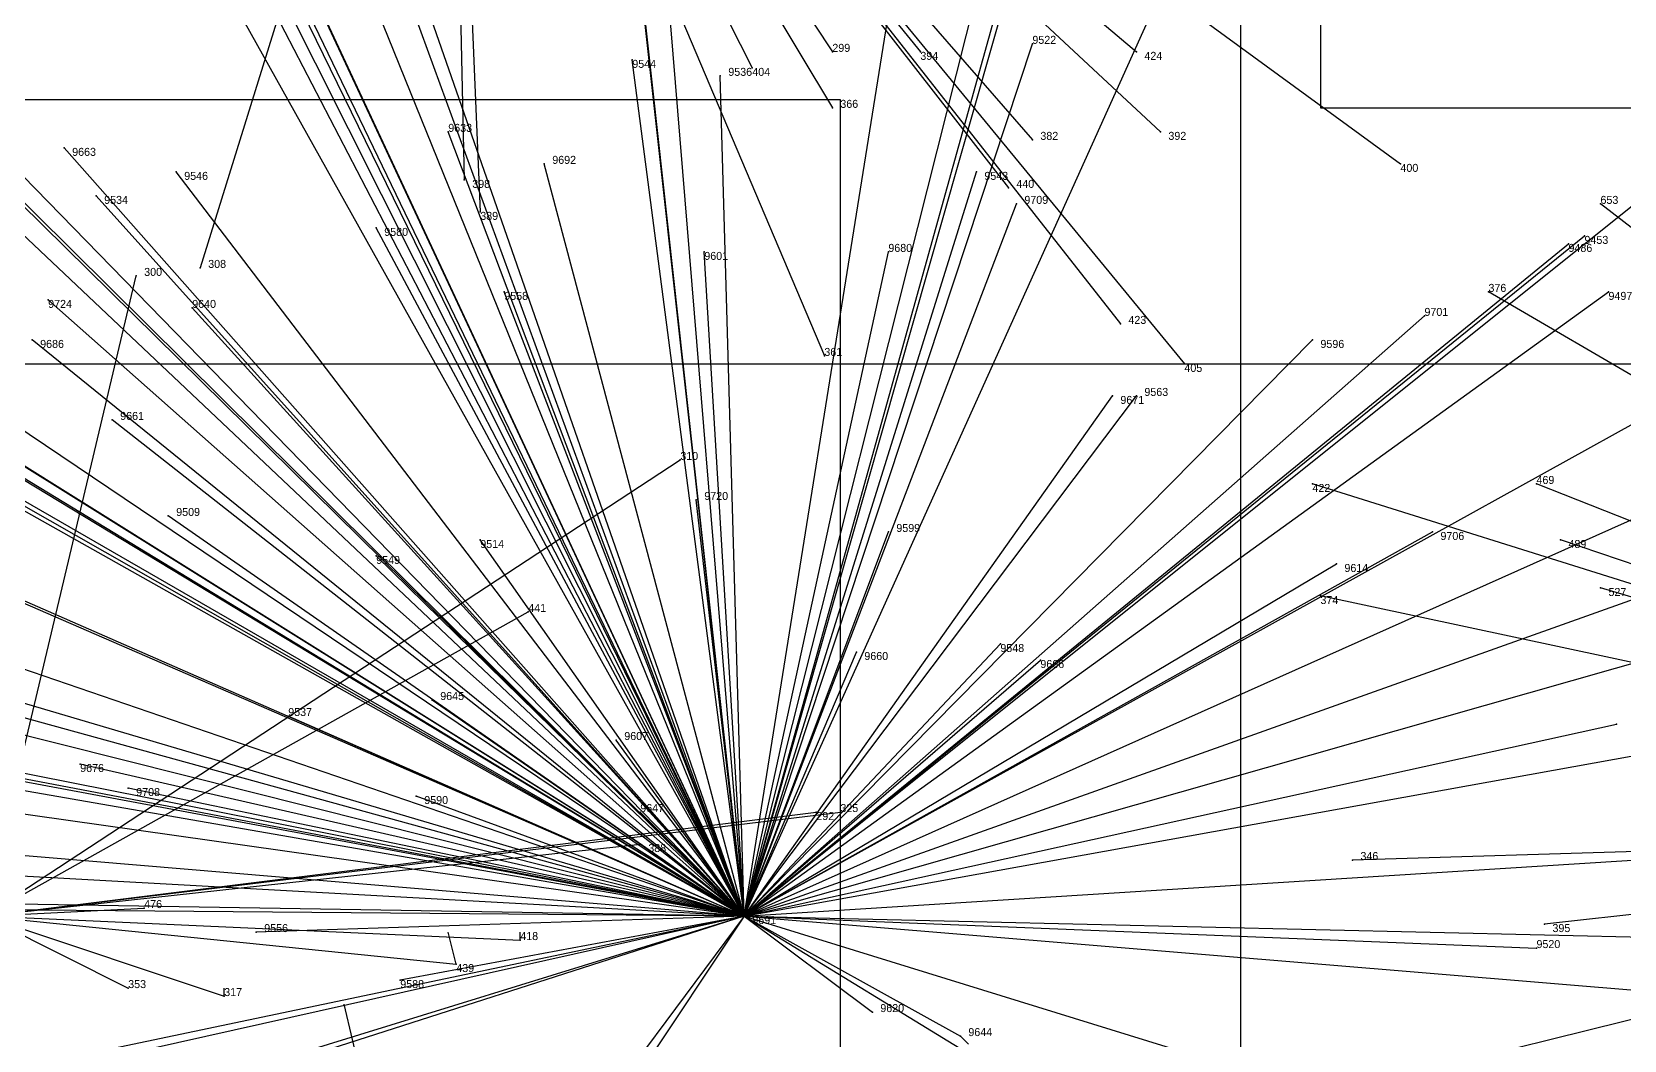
# Model space of a CAD drawing. Extents: x -0.07 to 1.1, y -0.07 to 1.1.
# Drawn here: x 0.315 to 0.514, y 0.1005 to 0.2265 of the extents above; entities that cross this region are included whole.
import ezdxf

# ---------------------------------------------------------------- set-up
doc = ezdxf.new("R2010")
doc.units = 0
for name, color, linetype in [('Clients', 3, 'CONTINUOUS'), ('Facilities', 3, 'CONTINUOUS'), ('Facilities_lines', 3, 'CONTINUOUS'), ('Min_max_boxes', 1, 'CONTINUOUS'), ('Normals', 1, 'CONTINUOUS'), ('Source_points', 5, 'CONTINUOUS'), ('Text', 3, 'CONTINUOUS')]:
    doc.layers.add(name, color=color, linetype=linetype)

msp = doc.modelspace()

# ---------------------------------------------------------------- linework, layer by layer
at = {"layer": 'Clients', "color": 5}
for p in [(0.44, 0.225, 1), (0.39, 0.223, 1), (0.415, 0.224), (0.426, 0.224), (0.453, 0.224), (0.401, 0.221, 1), (0.405, 0.222), (0.415, 0.217), (0.367, 0.214, 1), (0.44, 0.213), (0.456, 0.214), (0.319, 0.212, 1), (0.333, 0.209, 1), (0.379, 0.21, 1), (0.433, 0.209, 1), (0.486, 0.21), (0.369, 0.208), (0.437, 0.207), (0.323, 0.206, 1), (0.438, 0.205, 1), (0.511, 0.205), (0.371, 0.204), (0.358, 0.202, 1), (0.509, 0.201, 1), (0.399, 0.199, 1), (0.422, 0.199, 1), (0.507, 0.2, 1), (0.328, 0.196), (0.336, 0.197), (0.374, 0.194, 1), (0.497, 0.194), (0.512, 0.194, 1), (0.317, 0.193, 1), (0.335, 0.192, 1), (0.451, 0.19), (0.489, 0.191, 1), (0.315, 0.188, 1), (0.475, 0.188, 1), (0.414, 0.186), (0.459, 0.185), (0.45, 0.181, 1), (0.453, 0.181, 1), (0.325, 0.178, 1), (0.396, 0.173), (0.475, 0.17), (0.503, 0.17), (0.398, 0.168, 1), (0.332, 0.166, 1), (0.422, 0.164, 1), (0.49, 0.164, 1), (0.371, 0.163, 1), (0.506, 0.163), (0.358, 0.161, 1), (0.478, 0.16, 1), (0.476, 0.156), (0.511, 0.157), (0.377, 0.154), (0.436, 0.15, 1), (0.418, 0.149, 1), (0.441, 0.148, 1), (0.365, 0.143, 1), (0.347, 0.141, 1), (0.513, 0.14, 1), (0.388, 0.138, 1), (0.321, 0.135, 1), (0.327, 0.132, 1), (0.363, 0.131, 1), (0.391, 0.129, 1), (0.413, 0.129), (0.416, 0.129), (0.391, 0.125), (0.48, 0.123), (0.329, 0.117), (0.343, 0.114, 1), (0.504, 0.115), (0.376, 0.113), (0.503, 0.112, 1), (0.368, 0.11), (0.361, 0.108, 1), (0.327, 0.107), (0.339, 0.106), (0.42, 0.104, 1), (0.431, 0.101, 1)]:
    msp.add_point(p, dxfattribs=at)
at = {"layer": 'Facilities', "color": 3}
msp.add_point((0.404, 0.116, 1), dxfattribs=at)
at = {"layer": 'Facilities_lines', "color": 3}
for p, q in [((0.404, 0.116, 1), (0.313, 0.297, 1)), ((0.367, 0.297), (0.336, 0.197)), ((0.367, 0.297), (0.414, 0.186)), ((0.367, 0.297), (0.451, 0.19)), ((0.367, 0.297), (0.415, 0.224)), ((0.367, 0.297), (0.415, 0.217)), ((0.367, 0.297), (0.44, 0.213)), ((0.367, 0.297), (0.371, 0.204)), ((0.367, 0.297), (0.426, 0.224)), ((0.367, 0.297), (0.369, 0.208)), ((0.367, 0.297), (0.405, 0.222)), ((0.367, 0.297), (0.437, 0.207)), ((0.367, 0.297), (0.453, 0.224)), ((0.367, 0.297), (0.456, 0.214)), ((0.367, 0.297), (0.459, 0.185)), ((0.367, 0.297), (0.486, 0.21)), ((0.404, 0.116, 1), (0.322, 0.286, 1)), ((0.404, 0.116, 1), (0.314, 0.277, 1)), ((0.404, 0.116, 1), (0.324, 0.27, 1)), ((0.404, 0.116, 1), (0.387, 0.27, 1)), ((0.404, 0.116, 1), (0.352, 0.265, 1)), ((0.404, 0.116, 1), (0.351, 0.261, 1)), ((0.404, 0.116, 1), (0.427, 0.26, 1)), ((0.404, 0.116, 1), (0.468, 0.258, 1)), ((0.404, 0.116, 1), (0.339, 0.255, 1)), ((0.404, 0.116, 1), (0.443, 0.256, 1)), ((0.404, 0.116, 1), (0.389, 0.251, 1)), ((0.404, 0.116, 1), (0.339, 0.249, 1)), ((0.404, 0.116, 1), (0.393, 0.249, 1)), ((0.404, 0.116, 1), (0.272, 0.246, 1)), ((0.404, 0.116, 1), (0.439, 0.239, 1)), ((0.404, 0.116, 1), (0.435, 0.239, 1)), ((0.404, 0.116, 1), (0.355, 0.237, 1)), ((0.404, 0.116, 1), (0.287, 0.236, 1)), ((0.404, 0.116, 1), (0.348, 0.236, 1)), ((0.404, 0.116, 1), (0.44, 0.225, 1)), ((0.404, 0.116, 1), (0.39, 0.223, 1)), ((0.404, 0.116, 1), (0.539, 0.224, 1)), ((0.404, 0.116, 1), (0.297, 0.222, 1)), ((0.404, 0.116, 1), (0.401, 0.221, 1)), ((0.404, 0.116, 1), (0.254, 0.217, 1)), ((0.404, 0.116, 1), (0.296, 0.218, 1)), ((0.404, 0.116, 1), (0.242, 0.214, 1)), ((0.404, 0.116, 1), (0.367, 0.214, 1)), ((0.404, 0.116, 1), (0.319, 0.212, 1)), ((0.404, 0.116, 1), (0.255, 0.209, 1)), ((0.404, 0.116, 1), (0.333, 0.209, 1)), ((0.404, 0.116, 1), (0.379, 0.21, 1)), ((0.404, 0.116, 1), (0.433, 0.209, 1)), ((0.404, 0.116, 1), (0.244, 0.206, 1)), ((0.404, 0.116, 1), (0.323, 0.206, 1)), ((0.404, 0.116, 1), (0.438, 0.205, 1)), ((0.612, 0.127), (0.511, 0.205)), ((0.404, 0.116, 1), (0.358, 0.202, 1)), ((0.404, 0.116, 1), (0.509, 0.201, 1)), ((0.404, 0.116, 1), (0.26, 0.199, 1)), ((0.404, 0.116, 1), (0.399, 0.199, 1)), ((0.404, 0.116, 1), (0.507, 0.2, 1)), ((0.404, 0.116, 1), (0.422, 0.199, 1)), ((0.404, 0.116, 1), (0.26, 0.198, 1)), ((0.404, 0.116, 1), (0.269, 0.198, 1)), ((0.404, 0.116, 1), (0.552, 0.198, 1)), ((0.404, 0.116, 1), (0.276, 0.196, 1)), ((0.309, 0.116), (0.328, 0.196)), ((0.404, 0.116, 1), (0.374, 0.194, 1)), ((0.404, 0.116, 1), (0.512, 0.194, 1)), ((0.612, 0.127), (0.497, 0.194)), ((0.404, 0.116, 1), (0.317, 0.193, 1)), ((0.404, 0.116, 1), (0.335, 0.192, 1)), ((0.404, 0.116, 1), (0.489, 0.191, 1)), ((0.404, 0.116, 1), (0.315, 0.188, 1)), ((0.404, 0.116, 1), (0.475, 0.188, 1)), ((0.404, 0.116, 1), (0.244, 0.186, 1)), ((0.404, 0.116, 1), (0.245, 0.185, 1)), ((0.404, 0.116, 1), (0.453, 0.181, 1)), ((0.404, 0.116, 1), (0.45, 0.181, 1)), ((0.404, 0.116, 1), (0.325, 0.178, 1)), ((0.404, 0.116, 1), (0.536, 0.175, 1)), ((0.309, 0.116), (0.396, 0.173)), ((0.612, 0.127), (0.475, 0.17)), ((0.612, 0.127), (0.503, 0.17)), ((0.404, 0.116, 1), (0.398, 0.168, 1)), ((0.404, 0.116, 1), (0.205, 0.166, 1)), ((0.404, 0.116, 1), (0.332, 0.166, 1)), ((0.404, 0.116, 1), (0.422, 0.164, 1)), ((0.404, 0.116, 1), (0.49, 0.164, 1)), ((0.404, 0.116, 1), (0.371, 0.163, 1)), ((0.404, 0.116, 1), (0.533, 0.162, 1)), ((0.612, 0.127), (0.506, 0.163)), ((0.404, 0.116, 1), (0.358, 0.161, 1)), ((0.404, 0.116, 1), (0.478, 0.16, 1)), ((0.404, 0.116, 1), (0.197, 0.157, 1)), ((0.612, 0.127), (0.476, 0.156)), ((0.612, 0.127), (0.511, 0.157)), ((0.404, 0.116, 1), (0.199, 0.155, 1)), ((0.404, 0.116, 1), (0.2, 0.154, 1)), ((0.309, 0.116), (0.377, 0.154)), ((0.404, 0.116, 1), (0.282, 0.152, 1)), ((0.404, 0.116, 1), (0.296, 0.153, 1)), ((0.404, 0.116, 1), (0.527, 0.151, 1)), ((0.404, 0.116, 1), (0.436, 0.15, 1)), ((0.404, 0.116, 1), (0.418, 0.149, 1)), ((0.404, 0.116, 1), (0.441, 0.148, 1)), ((0.404, 0.116, 1), (0.295, 0.146, 1)), ((0.404, 0.116, 1), (0.243, 0.144, 1)), ((0.404, 0.116, 1), (0.365, 0.143, 1)), ((0.404, 0.116, 1), (0.347, 0.141, 1)), ((0.404, 0.116, 1), (0.513, 0.14, 1)), ((0.404, 0.116, 1), (0.241, 0.139, 1)), ((0.404, 0.116, 1), (0.388, 0.138, 1)), ((0.404, 0.116, 1), (0.526, 0.138, 1)), ((0.404, 0.116, 1), (0.165, 0.136, 1)), ((0.404, 0.116, 1), (0.321, 0.135, 1)), ((0.404, 0.116, 1), (0.327, 0.132, 1)), ((0.404, 0.116, 1), (0.363, 0.131, 1)), ((0.309, 0.116), (0.413, 0.129)), ((0.309, 0.116), (0.416, 0.129)), ((0.404, 0.116, 1), (0.391, 0.129, 1)), ((0.404, 0.116, 1), (0.204, 0.127, 1)), ((0.612, 0.127), (0.466, 0.091)), ((0.612, 0.127), (0.48, 0.123)), ((0.612, 0.127), (0.504, 0.115)), ((0.309, 0.116), (0.391, 0.125)), ((0.404, 0.116, 1), (0.531, 0.124, 1)), ((0.404, 0.116, 1), (0.164, 0.118, 1)), ((0.404, 0.116, 1), (0.223, 0.119, 1)), ((0.404, 0.116, 1), (0.261, 0.086, 1)), ((0.404, 0.116, 1), (0.284, 0.079, 1)), ((0.404, 0.116, 1), (0.298, 0.082, 1)), ((0.309, 0.116), (0.329, 0.117)), ((0.309, 0.116), (0.339, 0.106)), ((0.309, 0.116), (0.327, 0.107)), ((0.309, 0.116), (0.368, 0.11)), ((0.309, 0.116), (0.376, 0.113)), ((0.404, 0.116, 1), (0.319, 0.097, 1)), ((0.404, 0.116, 1), (0.343, 0.114, 1)), ((0.404, 0.116, 1), (0.361, 0.108, 1)), ((0.404, 0.116, 1), (0.363, 0.061, 1)), ((0.404, 0.116, 1), (0.376, 0.074, 1)), ((0.404, 0.116, 1), (0.503, 0.112, 1)), ((0.404, 0.116, 1), (0.531, 0.113, 1)), ((0.404, 0.116, 1), (0.514, 0.082, 1)), ((0.404, 0.116, 1), (0.42, 0.104, 1)), ((0.404, 0.116, 1), (0.435, 0.097, 1)), ((0.404, 0.116, 1), (0.431, 0.101, 1)), ((0.404, 0.116, 1), (0.536, 0.105, 1))]:
    msp.add_line(p, q, dxfattribs=at)
at = {"layer": 'Min_max_boxes', "color": 1}
for p, q in [((0.476, 0.547, 1), (0.476, 0.217, 1)), ((0.476, 0.547, 1), (0.476, 0.217, 1)), ((0.466, 0.294), (0.466, 0.071)), ((0.466, 0.294), (0.466, 0.071)), ((0.416, 0.218), (0.085, 0.218)), ((0.416, 0.218), (0.085, 0.218)), ((0.416, 0.071), (0.416, 0.218)), ((0.416, 0.071), (0.416, 0.218)), ((0.416, 0.218), (0.416, 0.218)), ((0.476, 0.217, 1), (0.793, 0.217, 1)), ((0.476, 0.217, 1), (0.793, 0.217, 1)), ((0.476, 0.217, 1), (0.476, 0.217, 1)), ((0.154, 0.185), (0.57, 0.185)), ((0.154, 0.185), (0.57, 0.185))]:
    msp.add_line(p, q, dxfattribs=at)
at = {"layer": 'Normals', "color": 1}
for p, q in [((0.44, 0.225, 1), (0.44, 0.225, 1.1)), ((0.39, 0.223, 1), (0.39, 0.223, 1.1)), ((0.415, 0.224), (0.415, 0.224, 0.1)), ((0.426, 0.224), (0.426, 0.224, 0.1)), ((0.453, 0.224), (0.453, 0.224, 0.1)), ((0.401, 0.221, 1), (0.401, 0.221, 1.1)), ((0.405, 0.222), (0.405, 0.222, 0.1)), ((0.415, 0.217), (0.415, 0.217, 0.1)), ((0.367, 0.214, 1), (0.367, 0.214, 1.1)), ((0.44, 0.213), (0.44, 0.213, 0.1)), ((0.456, 0.214), (0.456, 0.214, 0.1)), ((0.319, 0.212, 1), (0.319, 0.212, 1.1)), ((0.333, 0.209, 1), (0.333, 0.209, 1.1)), ((0.379, 0.21, 1), (0.379, 0.21, 1.1)), ((0.433, 0.209, 1), (0.433, 0.209, 1.1)), ((0.486, 0.21), (0.486, 0.21, 0.1)), ((0.369, 0.208), (0.369, 0.208, 0.1)), ((0.437, 0.207), (0.437, 0.207, 0.1)), ((0.323, 0.206, 1), (0.323, 0.206, 1.1)), ((0.438, 0.205, 1), (0.438, 0.205, 1.1)), ((0.511, 0.205), (0.511, 0.205, 0.1)), ((0.371, 0.204), (0.371, 0.204, 0.1)), ((0.358, 0.202, 1), (0.358, 0.202, 1.1)), ((0.509, 0.201, 1), (0.509, 0.201, 1.1)), ((0.399, 0.199, 1), (0.399, 0.199, 1.1)), ((0.422, 0.199, 1), (0.422, 0.199, 1.1)), ((0.507, 0.2, 1), (0.507, 0.2, 1.1)), ((0.328, 0.196), (0.328, 0.196, 0.1)), ((0.336, 0.197), (0.336, 0.197, 0.1)), ((0.374, 0.194, 1), (0.374, 0.194, 1.1)), ((0.497, 0.194), (0.497, 0.194, 0.1)), ((0.512, 0.194, 1), (0.512, 0.194, 1.1)), ((0.317, 0.193, 1), (0.317, 0.193, 1.1)), ((0.335, 0.192, 1), (0.335, 0.192, 1.1)), ((0.451, 0.19), (0.451, 0.19, 0.1)), ((0.489, 0.191, 1), (0.489, 0.191, 1.1)), ((0.315, 0.188, 1), (0.315, 0.188, 1.1)), ((0.475, 0.188, 1), (0.475, 0.188, 1.1)), ((0.414, 0.186), (0.414, 0.186, 0.1)), ((0.459, 0.185), (0.459, 0.185, 0.1)), ((0.45, 0.181, 1), (0.45, 0.181, 1.1)), ((0.453, 0.181, 1), (0.453, 0.181, 1.1)), ((0.325, 0.178, 1), (0.325, 0.178, 1.1)), ((0.396, 0.173), (0.396, 0.173, 0.1)), ((0.475, 0.17), (0.475, 0.17, 0.1)), ((0.503, 0.17), (0.503, 0.17, 0.1)), ((0.398, 0.168, 1), (0.398, 0.168, 1.1)), ((0.332, 0.166, 1), (0.332, 0.166, 1.1)), ((0.422, 0.164, 1), (0.422, 0.164, 1.1)), ((0.49, 0.164, 1), (0.49, 0.164, 1.1)), ((0.371, 0.163, 1), (0.371, 0.163, 1.1)), ((0.506, 0.163), (0.506, 0.163, 0.1)), ((0.358, 0.161, 1), (0.358, 0.161, 1.1)), ((0.478, 0.16, 1), (0.478, 0.16, 1.1)), ((0.476, 0.156), (0.476, 0.156, 0.1)), ((0.511, 0.157), (0.511, 0.157, 0.1)), ((0.377, 0.154), (0.377, 0.154, 0.1)), ((0.436, 0.15, 1), (0.436, 0.15, 1.1)), ((0.418, 0.149, 1), (0.418, 0.149, 1.1)), ((0.441, 0.148, 1), (0.441, 0.148, 1.1)), ((0.365, 0.143, 1), (0.365, 0.143, 1.1)), ((0.347, 0.141, 1), (0.347, 0.141, 1.1)), ((0.513, 0.14, 1), (0.513, 0.14, 1.1)), ((0.388, 0.138, 1), (0.388, 0.138, 1.1)), ((0.321, 0.135, 1), (0.321, 0.135, 1.1)), ((0.327, 0.132, 1), (0.327, 0.132, 1.1)), ((0.363, 0.131, 1), (0.363, 0.131, 1.1)), ((0.391, 0.129, 1), (0.391, 0.129, 1.1)), ((0.413, 0.129), (0.413, 0.129, 0.1)), ((0.416, 0.129), (0.416, 0.129, 0.1)), ((0.391, 0.125), (0.391, 0.125, 0.1)), ((0.48, 0.123), (0.48, 0.123, 0.1)), ((0.329, 0.117), (0.329, 0.117, 0.1)), ((0.404, 0.116, 1), (0.404, 0.116, 1.1)), ((0.343, 0.114, 1), (0.343, 0.114, 1.1)), ((0.368, 0.11), (0.367, 0.114, 0.1)), ((0.376, 0.113), (0.376, 0.114, 0.1)), ((0.504, 0.115), (0.504, 0.115, 0.1)), ((0.503, 0.112, 1), (0.503, 0.112, 1.1)), ((0.361, 0.108, 1), (0.361, 0.108, 1.1)), ((0.327, 0.107), (0.327, 0.107, 0.1)), ((0.339, 0.106), (0.339, 0.107, 0.1)), ((0.358, 0.088), (0.354, 0.105, 0.098)), ((0.42, 0.104, 1), (0.42, 0.104, 1.1)), ((0.431, 0.101, 1), (0.432, 0.1, 1.1))]:
    msp.add_line(p, q, dxfattribs=at)
at = {"layer": 'Source_points', "color": 5}
for p in [(0.44, 0.225, 1), (0.39, 0.223, 1), (0.415, 0.224), (0.426, 0.224), (0.453, 0.224), (0.401, 0.221, 1), (0.405, 0.222), (0.415, 0.217), (0.367, 0.214, 1), (0.44, 0.213), (0.456, 0.214), (0.319, 0.212, 1), (0.333, 0.209, 1), (0.379, 0.21, 1), (0.433, 0.209, 1), (0.486, 0.21), (0.369, 0.208), (0.437, 0.207), (0.323, 0.206, 1), (0.438, 0.205, 1), (0.511, 0.205), (0.371, 0.204), (0.358, 0.202, 1), (0.509, 0.201, 1), (0.399, 0.199, 1), (0.422, 0.199, 1), (0.507, 0.2, 1), (0.328, 0.196), (0.336, 0.197), (0.374, 0.194, 1), (0.497, 0.194), (0.512, 0.194, 1), (0.317, 0.193, 1), (0.335, 0.192, 1), (0.451, 0.19), (0.489, 0.191, 1), (0.315, 0.188, 1), (0.475, 0.188, 1), (0.414, 0.186), (0.459, 0.185), (0.45, 0.181, 1), (0.453, 0.181, 1), (0.325, 0.178, 1), (0.396, 0.173), (0.475, 0.17), (0.503, 0.17), (0.398, 0.168, 1), (0.332, 0.166, 1), (0.422, 0.164, 1), (0.49, 0.164, 1), (0.371, 0.163, 1), (0.506, 0.163), (0.358, 0.161, 1), (0.478, 0.16, 1), (0.476, 0.156), (0.511, 0.157), (0.377, 0.154), (0.436, 0.15, 1), (0.418, 0.149, 1), (0.441, 0.148, 1), (0.365, 0.143, 1), (0.347, 0.141, 1), (0.513, 0.14, 1), (0.388, 0.138, 1), (0.321, 0.135, 1), (0.327, 0.132, 1), (0.363, 0.131, 1), (0.391, 0.129, 1), (0.413, 0.129), (0.416, 0.129), (0.391, 0.125), (0.48, 0.123), (0.329, 0.117), (0.404, 0.116, 1), (0.343, 0.114, 1), (0.504, 0.115), (0.376, 0.113), (0.503, 0.112, 1), (0.368, 0.11), (0.361, 0.108, 1), (0.327, 0.107), (0.339, 0.106), (0.42, 0.104, 1), (0.431, 0.101, 1)]:
    msp.add_point(p, dxfattribs=at)

# ---------------------------------------------------------------- texts
at = {"layer": 'Text', "color": 3}
for s, p in [('299', (0.415, 0.224)), ('9522', (0.44, 0.225, 1)), ('9544', (0.39, 0.222, 1)), ('394', (0.426, 0.223)), ('424', (0.454, 0.223)), ('9536', (0.402, 0.221, 1)), ('404', (0.405, 0.221)), ('366', (0.416, 0.217)), ('9633', (0.367, 0.214, 1)), ('382', (0.441, 0.213)), ('392', (0.457, 0.213)), ('9663', (0.32, 0.211, 1)), ('9692', (0.38, 0.21, 1)), ('9546', (0.334, 0.208, 1)), ('9543', (0.434, 0.208, 1)), ('400', (0.486, 0.209)), ('398', (0.37, 0.207)), ('440', (0.438, 0.207)), ('9534', (0.324, 0.205, 1)), ('9709', (0.439, 0.205, 1)), ('653', (0.511, 0.205)), ('389', (0.371, 0.203)), ('9580', (0.359, 0.201, 1)), ('9453', (0.509, 0.2, 1)), ('9601', (0.399, 0.198, 1)), ('9680', (0.422, 0.199, 1)), ('9486', (0.507, 0.199, 1)), ('300', (0.329, 0.196)), ('308', (0.337, 0.197)), ('9558', (0.374, 0.193, 1)), ('376', (0.497, 0.194)), ('9497', (0.512, 0.193, 1)), ('9724', (0.317, 0.192, 1)), ('9640', (0.335, 0.192, 1)), ('9701', (0.489, 0.191, 1)), ('423', (0.452, 0.19)), ('9686', (0.316, 0.187, 1)), ('9596', (0.476, 0.187, 1)), ('361', (0.414, 0.186)), ('405', (0.459, 0.184)), ('9563', (0.454, 0.181, 1)), ('9671', (0.451, 0.18, 1)), ('9661', (0.326, 0.178, 1)), ('310', (0.396, 0.173)), ('422', (0.475, 0.169)), ('469', (0.503, 0.17)), ('9720', (0.399, 0.168, 1)), ('9509', (0.333, 0.166, 1)), ('9599', (0.423, 0.164, 1)), ('9706', (0.491, 0.163, 1)), ('9514', (0.371, 0.162, 1)), ('489', (0.507, 0.162)), ('9549', (0.358, 0.16, 1)), ('9614', (0.479, 0.159, 1)), ('374', (0.476, 0.155)), ('527', (0.512, 0.156)), ('441', (0.377, 0.154)), ('9548', (0.436, 0.149, 1)), ('9660', (0.419, 0.148, 1)), ('9666', (0.441, 0.147, 1)), ('9645', (0.366, 0.143, 1)), ('9537', (0.347, 0.141, 1)), ('9607', (0.389, 0.138, 1)), ('9676', (0.321, 0.134, 1)), ('9708', (0.328, 0.131, 1)), ('9590', (0.364, 0.13, 1)), ('9647', (0.391, 0.129, 1)), ('325', (0.416, 0.129)), ('292', (0.413, 0.128)), ('388', (0.392, 0.124)), ('346', (0.481, 0.123)), ('476', (0.329, 0.117)), ('9691', (0.405, 0.115, 1)), ('9556', (0.344, 0.114, 1)), ('418', (0.376, 0.113)), ('395', (0.505, 0.114)), ('9520', (0.503, 0.112, 1)), ('439', (0.368, 0.109)), ('353', (0.327, 0.107)), ('9588', (0.361, 0.107, 1)), ('317', (0.339, 0.106)), ('9620', (0.421, 0.104, 1)), ('9644', (0.432, 0.101, 1))]:
    msp.add_text(s, height=0.001, dxfattribs=at).set_placement(p)

doc.saveas('drawing.dxf')
